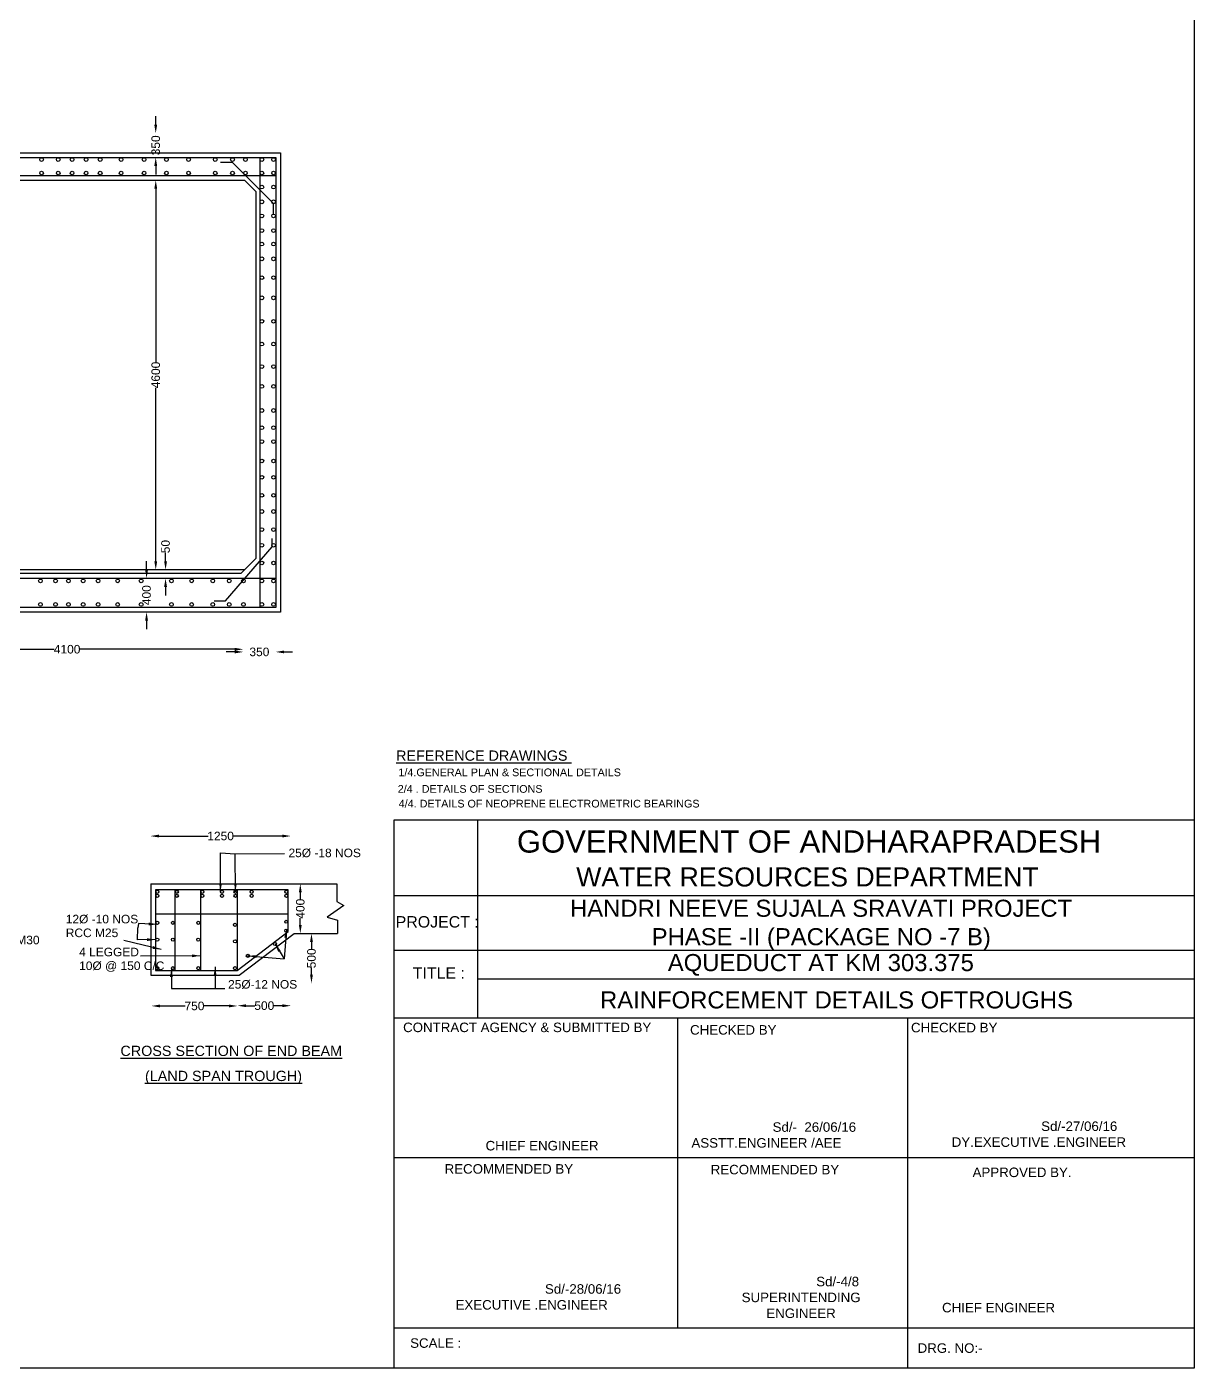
# Model space of a CAD drawing. Header units: millimetres. Extents: x 1802285 to 1820054, y 5576216 to 5591887.
# Drawn here: x 1813213 to 1820030, y 5576216 to 5584052 of the extents above; entities that cross this region are included whole.
import ezdxf

# ---------------------------------------------------------------- set-up
doc = ezdxf.new("R2010")
doc.units = ezdxf.units.MM
doc.header["$MEASUREMENT"] = 0
for name, color, linetype in [('DIMENSION', 7, 'Continuous'), ('DRAWING', 2, 'Continuous'), ('TEXT', 7, 'Continuous')]:
    doc.layers.add(name, color=color, linetype=linetype)
doc.styles.get("Standard").update_dxf_attribs({"font": 'arial.ttf', "height": 50})
doc.dimstyles.get("Standard").update_dxf_attribs({"dimtxt": 50, "dimasz": 50, "dimexe": 0.18, "dimexo": 0.0625, "dimgap": 0.09, "dimtad": 0, "dimdec": 0, "dimzin": 0, "dimdsep": 46, "dimtxsty": 'Standard', "dimcen": 0.09, "dimse1": 1, "dimse2": 1, "dimadec": 0, "dimazin": 0, "dimtfac": 1, "dimtdec": 0, "dimtofl": 0, "dimtmove": 0, "dimatfit": 3, "dimfxl": 1, "dimtolj": 1, "dimtzin": 0, "dimarcsym": 0})

# ---------------------------------------------------------------- blocks, each defined once
blk = doc.blocks.new('*D105')
at = {"layer": 'Defpoints', "color": 0, "transparency": 16777216}
for p in [(1813965.5, 5583429.8), (1813980.3, 5583429.8), (1813970.4, 5583289)]:
    blk.add_point(p, dxfattribs=at)
at = {"layer": 'DIMENSION', "color": 0, "lineweight": -2, "transparency": 16777216}
for p, q in [((1813965.5, 5583479.8), (1813965.5, 5583529.8)), ((1813965.5, 5583239), (1813965.5, 5583189))]:
    blk.add_line(p, q, dxfattribs=at)
at = {"layer": 'DIMENSION', "color": 0, "transparency": 16777216}
for points in [[(1813957.2, 5583479.8), (1813973.8, 5583479.8), (1813965.5, 5583429.8)], [(1813957.2, 5583239), (1813973.8, 5583239), (1813965.5, 5583289)]]:
    blk.add_solid(points, dxfattribs=at)
at = {"layer": 'DIMENSION', "color": 0, "transparency": 16777216, "insert": (1813965.5, 5583359.4), "char_height": 50, "attachment_point": 5, "rotation": 90}
blk.add_mtext('\\A1;350', dxfattribs=at)
blk = doc.blocks.new('*D106')
at = {"layer": 'Defpoints', "color": 0, "transparency": 16777216}
for p in [(1813961.3, 5583156), (1813965.5, 5583156), (1813961.3, 5580879.6)]:
    blk.add_point(p, dxfattribs=at)
at = {"layer": 'DIMENSION', "color": 0, "lineweight": -2, "transparency": 16777216}
for p, q in [((1813965.5, 5583106), (1813965.5, 5582093.4)), ((1813965.5, 5580929.6), (1813965.5, 5581942.1))]:
    blk.add_line(p, q, dxfattribs=at)
at = {"layer": 'DIMENSION', "color": 0, "transparency": 16777216}
for points in [[(1813957.2, 5583106), (1813973.8, 5583106), (1813965.5, 5583156)], [(1813957.2, 5580929.6), (1813973.8, 5580929.6), (1813965.5, 5580879.6)]]:
    blk.add_solid(points, dxfattribs=at)
at = {"layer": 'DIMENSION', "color": 0, "transparency": 16777216, "insert": (1813965.5, 5582017.8), "char_height": 50, "attachment_point": 5, "rotation": 90}
blk.add_mtext('\\A1;4600', dxfattribs=at)
blk = doc.blocks.new('*D107')
at = {"layer": 'Defpoints', "color": 0, "transparency": 16777216}
for p in [(1814022.9, 5580879.6), (1814022.9, 5580879.6), (1814022.9, 5580830.2)]:
    blk.add_point(p, dxfattribs=at)
at = {"layer": 'DIMENSION', "color": 0, "lineweight": -2, "transparency": 16777216}
for p, q in [((1814022.9, 5580929.6), (1814022.9, 5580979.6)), ((1814022.9, 5580780.2), (1814022.9, 5580730.2))]:
    blk.add_line(p, q, dxfattribs=at)
at = {"layer": 'DIMENSION', "color": 0, "transparency": 16777216}
for points in [[(1814014.6, 5580929.6), (1814031.3, 5580929.6), (1814022.9, 5580879.6)], [(1814014.6, 5580780.2), (1814031.3, 5580780.2), (1814022.9, 5580830.2)]]:
    blk.add_solid(points, dxfattribs=at)
at = {"layer": 'DIMENSION', "color": 0, "transparency": 16777216, "insert": (1814022.9, 5581015.4), "char_height": 50, "attachment_point": 5, "rotation": 90}
blk.add_mtext('\\A1;50', dxfattribs=at)
blk = doc.blocks.new('*D108')
at = {"layer": 'Defpoints', "color": 0, "transparency": 16777216}
for p in [(1813911.8, 5580830.2), (1813913, 5580830.2), (1813913, 5580633.2)]:
    blk.add_point(p, dxfattribs=at)
at = {"layer": 'DIMENSION', "color": 0, "lineweight": -2, "transparency": 16777216}
for p, q in [((1813911.8, 5580880.2), (1813911.8, 5580930.2)), ((1813911.8, 5580583.2), (1813911.8, 5580533.2))]:
    blk.add_line(p, q, dxfattribs=at)
at = {"layer": 'DIMENSION', "color": 0, "transparency": 16777216}
for points in [[(1813903.5, 5580880.2), (1813920.2, 5580880.2), (1813911.8, 5580830.2)], [(1813903.5, 5580583.2), (1813920.2, 5580583.2), (1813911.8, 5580633.2)]]:
    blk.add_solid(points, dxfattribs=at)
at = {"layer": 'DIMENSION', "color": 0, "transparency": 16777216, "insert": (1813911.8, 5580731.7), "char_height": 50, "attachment_point": 5, "rotation": 90}
blk.add_mtext('\\A1;400', dxfattribs=at)
blk = doc.blocks.new('*D109')
at = {"layer": 'Defpoints', "color": 0, "transparency": 16777216}
for p in [(1814476.7, 5580406.1), (1814665.2, 5580404.6), (1814665.2, 5580400)]:
    blk.add_point(p, dxfattribs=at)
at = {"layer": 'DIMENSION', "color": 0, "lineweight": -2, "transparency": 16777216}
for p, q in [((1814426.7, 5580400), (1814376.7, 5580400)), ((1814715.2, 5580400), (1814765.2, 5580400))]:
    blk.add_line(p, q, dxfattribs=at)
at = {"layer": 'DIMENSION', "color": 0, "transparency": 16777216}
for points in [[(1814426.7, 5580408.3), (1814426.7, 5580391.7), (1814476.7, 5580400)], [(1814715.2, 5580408.3), (1814715.2, 5580391.7), (1814665.2, 5580400)]]:
    blk.add_solid(points, dxfattribs=at)
at = {"layer": 'DIMENSION', "color": 0, "transparency": 16777216, "insert": (1814570.9, 5580400), "char_height": 50, "attachment_point": 5}
blk.add_mtext('\\A1;350', dxfattribs=at)
blk = doc.blocks.new('*D110')
at = {"layer": 'Defpoints', "color": 0, "transparency": 16777216}
for p in [(1812419.1, 5580415.6), (1812419.1, 5580399.7), (1814476.7, 5580400)]:
    blk.add_point(p, dxfattribs=at)
at = {"layer": 'DIMENSION', "color": 0, "lineweight": -2, "transparency": 16777216}
for p, q in [((1812469.1, 5580415.6), (1813372.2, 5580415.6)), ((1814426.7, 5580415.6), (1813523.6, 5580415.6))]:
    blk.add_line(p, q, dxfattribs=at)
at = {"layer": 'DIMENSION', "color": 0, "transparency": 16777216}
for points in [[(1812469.1, 5580423.9), (1812469.1, 5580407.3), (1812419.1, 5580415.6)], [(1814426.7, 5580423.9), (1814426.7, 5580407.3), (1814476.7, 5580415.6)]]:
    blk.add_solid(points, dxfattribs=at)
at = {"layer": 'DIMENSION', "color": 0, "transparency": 16777216, "insert": (1813447.9, 5580415.6), "char_height": 50, "attachment_point": 5}
blk.add_mtext('\\A1;4100', dxfattribs=at)
blk = doc.blocks.new('*D138')
at = {"layer": 'Defpoints', "color": 0, "transparency": 16777216}
for p in [(1813939.8, 5578332), (1813939.8, 5578332), (1814443.5, 5578327.3)]:
    blk.add_point(p, dxfattribs=at)
at = {"layer": 'DIMENSION', "color": 0, "lineweight": -2, "transparency": 16777216}
for p, q in [((1813989.8, 5578332), (1814136.6, 5578332)), ((1814393.5, 5578332), (1814246.7, 5578332))]:
    blk.add_line(p, q, dxfattribs=at)
at = {"layer": 'DIMENSION', "color": 0, "transparency": 16777216}
for points in [[(1813989.8, 5578340.3), (1813989.8, 5578323.7), (1813939.8, 5578332)], [(1814393.5, 5578340.3), (1814393.5, 5578323.7), (1814443.5, 5578332)]]:
    blk.add_solid(points, dxfattribs=at)
at = {"layer": 'DIMENSION', "color": 0, "transparency": 16777216, "insert": (1814191.7, 5578332), "char_height": 50, "attachment_point": 5}
blk.add_mtext('\\A1;750', dxfattribs=at)
blk = doc.blocks.new('*D139')
at = {"layer": 'Defpoints', "color": 0, "transparency": 16777216}
for p in [(1814443.5, 5578327.3), (1814755.7, 5578333.6), (1814755.7, 5578324.2)]:
    blk.add_point(p, dxfattribs=at)
at = {"layer": 'DIMENSION', "color": 0, "lineweight": -2, "transparency": 16777216}
for p, q in [((1814493.5, 5578333.6), (1814544.3, 5578333.6)), ((1814705.7, 5578333.6), (1814654.8, 5578333.6))]:
    blk.add_line(p, q, dxfattribs=at)
at = {"layer": 'DIMENSION', "color": 0, "transparency": 16777216}
for points in [[(1814493.5, 5578341.9), (1814493.5, 5578325.2), (1814443.5, 5578333.6)], [(1814705.7, 5578341.9), (1814705.7, 5578325.2), (1814755.7, 5578333.6)]]:
    blk.add_solid(points, dxfattribs=at)
at = {"layer": 'DIMENSION', "color": 0, "transparency": 16777216, "insert": (1814599.6, 5578333.6), "char_height": 50, "attachment_point": 5}
blk.add_mtext('\\A1;500', dxfattribs=at)
blk = doc.blocks.new('*D140')
at = {"layer": 'Defpoints', "color": 0, "transparency": 16777216}
for p in [(1814875.2, 5578755.7), (1814875.2, 5578755.7), (1814875.2, 5578464.7)]:
    blk.add_point(p, dxfattribs=at)
at = {"layer": 'DIMENSION', "color": 0, "lineweight": -2, "transparency": 16777216}
for p, q in [((1814875.2, 5578705.7), (1814875.2, 5578665.4)), ((1814875.2, 5578514.7), (1814875.2, 5578555))]:
    blk.add_line(p, q, dxfattribs=at)
at = {"layer": 'DIMENSION', "color": 0, "transparency": 16777216}
for points in [[(1814866.9, 5578705.7), (1814883.5, 5578705.7), (1814875.2, 5578755.7)], [(1814866.9, 5578514.7), (1814883.5, 5578514.7), (1814875.2, 5578464.7)]]:
    blk.add_solid(points, dxfattribs=at)
at = {"layer": 'DIMENSION', "color": 0, "transparency": 16777216, "insert": (1814875.2, 5578610.2), "char_height": 50, "attachment_point": 5, "rotation": 90}
blk.add_mtext('\\A1;500', dxfattribs=at)
blk = doc.blocks.new('*D141')
at = {"layer": 'Defpoints', "color": 0, "transparency": 16777216}
for p in [(1814809.9, 5579045), (1814815.8, 5579045), (1814815.8, 5578755.7)]:
    blk.add_point(p, dxfattribs=at)
at = {"layer": 'DIMENSION', "color": 0, "lineweight": -2, "transparency": 16777216}
for p, q in [((1814809.9, 5578995), (1814809.9, 5578956.6)), ((1814809.9, 5578805.7), (1814809.9, 5578844.1))]:
    blk.add_line(p, q, dxfattribs=at)
at = {"layer": 'DIMENSION', "color": 0, "transparency": 16777216}
for points in [[(1814801.5, 5578995), (1814818.2, 5578995), (1814809.9, 5579045)], [(1814801.5, 5578805.7), (1814818.2, 5578805.7), (1814809.9, 5578755.7)]]:
    blk.add_solid(points, dxfattribs=at)
at = {"layer": 'DIMENSION', "color": 0, "transparency": 16777216, "insert": (1814809.9, 5578900.3), "char_height": 50, "attachment_point": 5, "rotation": 90}
blk.add_mtext('\\A1;400', dxfattribs=at)
blk = doc.blocks.new('*D142')
at = {"layer": 'Defpoints', "color": 0, "transparency": 16777216}
for p in [(1813934.5, 5579319.2), (1814754.4, 5579324.6), (1814754.4, 5579314.8)]:
    blk.add_point(p, dxfattribs=at)
at = {"layer": 'DIMENSION', "color": 0, "lineweight": -2, "transparency": 16777216}
for p, q in [((1813984.5, 5579324.6), (1814272.1, 5579324.6)), ((1814704.4, 5579324.6), (1814416.7, 5579324.6))]:
    blk.add_line(p, q, dxfattribs=at)
at = {"layer": 'DIMENSION', "color": 0, "transparency": 16777216}
for points in [[(1813984.5, 5579333), (1813984.5, 5579316.3), (1813934.5, 5579324.6)], [(1814704.4, 5579333), (1814704.4, 5579316.3), (1814754.4, 5579324.6)]]:
    blk.add_solid(points, dxfattribs=at)
at = {"layer": 'DIMENSION', "color": 0, "transparency": 16777216, "insert": (1814344.4, 5579324.6), "char_height": 50, "attachment_point": 5}
blk.add_mtext('\\A1;1250', dxfattribs=at)

msp = doc.modelspace()

# ---------------------------------------------------------------- linework, layer by layer
at = {"layer": 'DIMENSION', "color": 0}
msp.add_lwpolyline([(1820030.5, 5576216.2), (1802284.9, 5576216.2), (1802284.9, 5591886.9), (1820030.5, 5591886.9)], close=True, dxfattribs=at)
at = {"layer": 'DRAWING', "color": 0}
for points in [[(1803280.7, 5583314.9), (1814693.5, 5583314.9), (1814693.5, 5580633.2), (1803280.7, 5580633.2)], [(1803306.6, 5583289), (1814667.6, 5583289), (1814667.6, 5580659.1), (1803306.6, 5580659.1)]]:
    msp.add_lwpolyline(points, close=True, dxfattribs=at)
for points in [[(1814343.1, 5583261.8), (1814412.2, 5583261.8), (1814651.1, 5583020.6), (1814651.1, 5582958.9)], [(1814573.2, 5583289), (1814573.2, 5580659.1)], [(1803306.6, 5583183.6), (1814667.6, 5583183.6)], [(1812513.6, 5583156), (1814483.4, 5583156)], [(1814549.5, 5583090.5), (1814483.4, 5583156)], [(1814549.5, 5583090.5), (1814549.5, 5580944.9)], [(1814307.3, 5580699.3), (1814372.7, 5580699.3), (1814646, 5581014.1), (1814646, 5581062.4)], [(1814483.9, 5580879.6), (1812499, 5580879.6)], [(1814462.1, 5580857.8), (1814549.5, 5580944.9)], [(1803306.6, 5580830.2), (1814667.6, 5580830.2)], [(1814462.1, 5580857.8), (1812519.5, 5580857.8)], [(1813937.6, 5579045), (1813937.6, 5578512.6), (1814452.5, 5578512.6), (1814774.8, 5578755.7), (1815027.1, 5578755.7)], [(1813937.6, 5579045), (1815024, 5579045)], [(1813963.7, 5579009.7), (1813963.7, 5578539.7), (1814441.9, 5578539.7), (1814739, 5578766.3), (1814739, 5579009.7), (1813963.7, 5579009.7)], [(1814077.5, 5579009.7), (1814077.5, 5578539.7)], [(1814226.6, 5579009.7), (1814226.6, 5578539.7)], [(1814441.9, 5579009.7), (1814441.9, 5578539.7)], [(1815024, 5579045), (1815024, 5578942.7), (1815065, 5578918.4), (1814966.1, 5578851.5), (1815027.1, 5578832.7), (1815027.1, 5578755.7)], [(1813963.7, 5578869.4), (1814739, 5578869.4)]]:
    msp.add_lwpolyline(points, dxfattribs=at)
for centre, radius in [((1813299, 5583276.4), 10.8), ((1813396.2, 5583276.4), 10.8), ((1813476.7, 5583276.4), 10.8), ((1813558.9, 5583276.4), 10.8), ((1813641, 5583276.4), 10.8), ((1813763.4, 5583276.4), 10.8), ((1813897.5, 5583276.4), 10.8), ((1814028.3, 5583276.4), 10.8), ((1814157.4, 5583276.4), 10.8), ((1814313.3, 5583276.4), 10.8), ((1814413.9, 5583276.4), 10.8), ((1814489.5, 5583276.4), 10.8), ((1814586, 5583276.4), 10.8), ((1814653.7, 5583276.4), 10.8), ((1813299, 5583197.6), 10.8), ((1813396.2, 5583197.6), 10.8), ((1813476.7, 5583197.6), 10.8), ((1813558.9, 5583197.6), 10.8), ((1813641, 5583197.6), 10.8), ((1813763.4, 5583197.6), 10.8), ((1813897.5, 5583197.6), 10.8), ((1814028.3, 5583197.6), 10.8), ((1814157.4, 5583197.6), 10.8), ((1814313.3, 5583197.6), 10.8), ((1814413.9, 5583197.6), 10.8), ((1814489.5, 5583197.6), 10.8), ((1814586, 5583197.6), 10.8), ((1814653.7, 5583197.6), 10.8), ((1814586, 5583115.2), 10.8), ((1814653.7, 5583115.2), 10.8), ((1814586, 5583029.2), 10.8), ((1814653.7, 5583029.2), 10.8), ((1814586, 5582947.3), 10.8), ((1814653.7, 5582947.3), 10.8), ((1814586, 5582861.4), 10.8), ((1814653.7, 5582861.4), 10.8), ((1814586, 5582782.4), 10.8), ((1814653.7, 5582782.4), 10.8), ((1814586, 5582696.4), 10.8), ((1814653.7, 5582696.4), 10.8), ((1814586, 5582586.3), 10.8), ((1814653.7, 5582586.3), 10.8), ((1814586, 5582468.5), 10.8), ((1814653.7, 5582468.5), 10.8), ((1814586, 5582331.3), 10.8), ((1814653.7, 5582331.3), 10.8), ((1814586, 5582198.6), 10.8), ((1814653.7, 5582198.6), 10.8), ((1814586, 5582067.2), 10.8), ((1814653.7, 5582067.2), 10.8), ((1814586, 5581951.3), 10.8), ((1814653.7, 5581951.3), 10.8), ((1814586, 5581810.3), 10.8), ((1814653.7, 5581810.3), 10.8), ((1814586, 5581709.9), 10.8), ((1814653.7, 5581709.9), 10.8), ((1814586, 5581628.8), 10.8), ((1814653.7, 5581628.8), 10.8), ((1814586, 5581515.5), 10.8), ((1814653.7, 5581515.5), 10.8), ((1814586, 5581420.1), 10.8), ((1814653.7, 5581420.1), 10.8), ((1814586, 5581314.8), 10.8), ((1814653.7, 5581314.8), 10.8), ((1814586, 5581220.4), 10.8), ((1814653.7, 5581220.4), 10.8), ((1814586, 5581115.1), 10.8), ((1814653.7, 5581115.1), 10.8), ((1814586, 5581023.5), 10.8), ((1814653.7, 5581023.5), 10.8), ((1814586, 5580919.6), 10.8), ((1814653.7, 5580919.6), 10.8), ((1813292.3, 5580815.3), 10.8), ((1813380.4, 5580815.3), 10.8), ((1813455.5, 5580815.3), 10.8), ((1813541.7, 5580815.3), 10.8), ((1813628.6, 5580815.3), 10.8), ((1813743.3, 5580815.3), 10.8), ((1813880.5, 5580815.3), 10.8), ((1814056.8, 5580815.3), 10.8), ((1814175.4, 5580815.3), 10.8), ((1814298.8, 5580815.3), 10.8), ((1814394.6, 5580815.3), 10.8), ((1814477.7, 5580815.3), 10.8), ((1814586, 5580815.3), 10.8), ((1814653.7, 5580815.3), 10.8), ((1813292.3, 5580677.9), 10.8), ((1813380.4, 5580677.9), 10.8), ((1813455.5, 5580677.9), 10.8), ((1813541.7, 5580677.9), 10.8), ((1813628.6, 5580677.9), 10.8), ((1813743.3, 5580677.9), 10.8), ((1813880.5, 5580677.9), 10.8), ((1814056.8, 5580677.9), 10.8), ((1814175.4, 5580677.9), 10.8), ((1814298.8, 5580677.9), 10.8), ((1814394.6, 5580677.9), 10.8), ((1814477.7, 5580677.9), 10.8), ((1814586, 5580677.9), 10.8), ((1814653.7, 5580677.9), 10.8), ((1813974.4, 5578998.9), 9.03), ((1814089.1, 5578998.9), 9.03), ((1814237.4, 5578998.9), 9.03), ((1814352.6, 5578998.9), 9.03), ((1814431.4, 5578998.9), 9.03), ((1814526, 5578998.9), 9.03), ((1814728.7, 5578998.9), 9.03), ((1813974.4, 5578975.3), 9.03), ((1814089.1, 5578975.3), 9.03), ((1814237.4, 5578975.3), 9.03), ((1814352.6, 5578975.3), 9.03), ((1814431.4, 5578975.3), 9.03), ((1814526, 5578975.3), 9.03), ((1814728.7, 5578975.3), 9.03), ((1813974.4, 5578817.7), 9.03), ((1814065.8, 5578817.7), 9.03), ((1814214, 5578817.7), 9.03), ((1814428.8, 5578805.7), 9.03), ((1814727.7, 5578823.9), 9.03), ((1814727.7, 5578771.7), 9.03), ((1813974.4, 5578719.8), 9.03), ((1814065.8, 5578719.8), 9.03), ((1814214, 5578719.8), 9.03), ((1814428.8, 5578709.7), 9.03), ((1814662.4, 5578694.5), 9.03), ((1814503.2, 5578624.8), 9.03), ((1813974.4, 5578552.7), 9.03), ((1814065.8, 5578552.7), 9.03), ((1814214, 5578552.7), 9.03), ((1814428.8, 5578552.7), 9.03)]:
    msp.add_circle(centre, radius, dxfattribs=at)
at = {"layer": 'TEXT', "color": 0}
msp.add_lwpolyline([(1815358.1, 5579419.7), (1820030.5, 5579419.7), (1820030.5, 5576216.2), (1815358.1, 5576216.2)], close=True, dxfattribs=at)
for points in [[(1815844, 5579419.7), (1815844, 5578263.1)], [(1815358.1, 5578976.5), (1820030.5, 5578976.5)], [(1815358.1, 5578657.6), (1820030.5, 5578657.6)], [(1815844, 5578489.6), (1820030.5, 5578489.6)], [(1815358.1, 5578263.1), (1820030.5, 5578263.1)], [(1817013.2, 5578263.1), (1817013.2, 5576451.6)], [(1818357.1, 5578263.1), (1818357.1, 5576216.2)], [(1815358.1, 5577447.7), (1820030.5, 5577447.7)], [(1815358.1, 5576451.6), (1820030.5, 5576451.6)]]:
    msp.add_lwpolyline(points, dxfattribs=at)

# ---------------------------------------------------------------- texts
at = {"layer": 'DIMENSION', "color": 0}
for s, p in [('PROJECT :', (1815367, 5578790.2)), ('TITLE :', (1815466.5, 5578491.2))]:
    msp.add_text(s, height=66.47, dxfattribs=at).set_placement(p)
at = {"layer": 'DIMENSION', "color": 0, "attachment_point": 1}
for s, insert, char_height, width in [('\\pi37.291;GOVERNMENT OF ANDHARAPRADESH  \\P\\pi383.69;{\\H0.85714x;WATER RESOURCES DEPARTMENT}', (1816037.8, 5579357.5), 129.702, 3463.198), ('\\pi26.319;HANDRI NEEVE SUJALA SRAVATI PROJECT  \\P\\pi503.21;PHASE -II (PACKAGE NO -7 B)', (1816358.8, 5578952.7), 99.698, 2971.885), ('AQUEDUCT AT KM 303.375', (1816956.2, 5578635.3), 99.698, 1788.163), ('RAINFORCEMENT DETAILS OFTROUGHS', (1816560.5, 5578417.3), 99.698, 2762.493), ('\\A1;CONTRACT AGENCY & SUBMITTED BY ', (1815410.3, 5578234.8), 55.586, 1505.729), ('\\A1;CHECKED BY ', (1817086.2, 5578220.2), 55.586, 1505.729), ('\\A1;CHECKED BY ', (1818376.5, 5578233.6), 55.586, 1505.729), ('\\A1;\\pi294.98;                      Sd/-27/06/16\\P\\pi247.18;DY.EXECUTIVE .ENGINEER', (1818367.3, 5577657.3), 55.586, 1505.729), ('\\A1;\\pi230.25;                          Sd/-  26/06/16\\P\\pi316.97;ASSTT.ENGINEER /AEE ', (1816777.3, 5577652.5), 55.586, 1505.729), ('\\A1;CHIEF ENGINEER ', (1815891.9, 5577543.7), 55.586, 1505.729), ('\\A1;RECOMMENDED BY ', (1815652.6, 5577408), 55.586, 1505.729), ('\\A1;RECOMMENDED BY ', (1817206.7, 5577403.9), 55.586, 1505.729), ('\\A1;APPROVED BY.', (1818736.3, 5577388), 55.586, 1505.729), ('\\A1;\\pi413.64;                    Sd/-4/8\\P\\pi409.71;SUPERINTENDING \\P\\pi553.63;ENGINEER ', (1816978, 5576750.1), 55.586, 1505.729), ('\\A1;\\pi230.25;                            Sd/-28/06/16\\P\\pi311.98;EXECUTIVE .ENGINEER', (1815404.6, 5576706.7), 55.586, 1505.729), ('\\A1;CHIEF ENGINEER ', (1818558, 5576597.8), 55.586, 1505.729), ('\\A1;SCALE :', (1815451.4, 5576390.7), 55.586, 1505.729), ('\\A1;DRG. NO:-', (1818415.3, 5576361.3), 55.586, 1505.729)]:
    msp.add_mtext(s, dxfattribs=dict(at, insert=insert, char_height=char_height, width=width))
at = {"layer": 'TEXT', "color": 0}
for s, height, p in [('%%UREFERENCE DRAWINGS ', 60, (1815369.3, 5579764.5)), ('1/4.GENERAL PLAN & SECTIONAL DETAILS ', 45, (1815382.9, 5579674.1)), ('2/4 . DETAILS OF SECTIONS ', 45, (1815379.2, 5579577.5)), ('4/4. DETAILS OF NEOPRENE ELECTROMETRIC BEARINGS', 45, (1815384.6, 5579491.4)), ('25Ø -18 NOS', 50, (1814740.8, 5579201.2)), ('12Ø -10 NOS ', 50, (1813440.1, 5578814.5)), ('RCC M25 ', 50, (1813440.1, 5578734.2)), ('RCC M30', 50, (1812980.5, 5578692.3)), ('4 LEGGED ', 50, (1813518.2, 5578622.2)), ('10Ø @ 150 C/C', 50, (1813518.2, 5578541.9)), ('25Ø-12 NOS', 50, (1814388, 5578433.3)), ('%%UCROSS SECTION OF END BEAM', 60, (1813759.3, 5578039.8)), ('%%U(LAND SPAN TROUGH)', 60, (1813902.7, 5577893.4))]:
    msp.add_text(s, height=height, dxfattribs=at).set_placement(p)

# ---------------------------------------------------------------- dimensions: what is measured, and where the dimension line sits
at = {"layer": 'DIMENSION', "color": 0}
for base, p1, p2, text, picture, middle in [((1813965.5, 5583429.8), (1813970.4, 5583289), (1813980.3, 5583429.8), '350', '*D105', (1813965.5, 5583359.4)), ((1813965.5, 5583156), (1813961.3, 5580879.6), (1813961.3, 5583156), '4600', '*D106', (1813965.5, 5582017.8)), ((1814022.9, 5580879.6), (1814022.9, 5580830.2), (1814022.9, 5580879.6), '50', '*D107', (1814022.9, 5581015.4)), ((1813911.8, 5580830.2), (1813913, 5580633.2), (1813913, 5580830.2), '400', '*D108', (1813911.8, 5580731.7)), ((1814809.9, 5579045), (1814815.8, 5578755.7), (1814815.8, 5579045), '400', '*D141', (1814809.9, 5578900.3)), ((1814875.2, 5578755.7), (1814875.2, 5578464.7), (1814875.2, 5578755.7), '500', '*D140', (1814875.2, 5578610.2))]:
    dim = msp.add_linear_dim(base=base, p1=p1, p2=p2, angle=90, text=text, dimstyle='Standard', dxfattribs=at)
    dim.commit()
    dim.dimension.update_dxf_attribs({"geometry": picture, "text_midpoint": middle})
for base, p1, p2, text, picture, middle in [((1812419.1, 5580415.6), (1814476.7, 5580400), (1812419.1, 5580399.7), '4100', '*D110', (1813447.9, 5580415.6)), ((1814665.2, 5580400), (1814476.7, 5580406.1), (1814665.2, 5580404.6), '350', '*D109', (1814570.9, 5580400)), ((1814754.4, 5579324.6), (1813934.5, 5579319.2), (1814754.4, 5579314.8), '1250', '*D142', (1814344.4, 5579324.6)), ((1814755.7, 5578333.6), (1814443.5, 5578327.3), (1814755.7, 5578324.2), '500', '*D139', (1814599.6, 5578333.6)), ((1813939.8, 5578332), (1814443.5, 5578327.3), (1813939.8, 5578332), '750', '*D138', (1814191.7, 5578332))]:
    dim = msp.add_linear_dim(base=base, p1=p1, p2=p2, text=text, dimstyle='Standard', dxfattribs=at)
    dim.commit()
    dim.dimension.update_dxf_attribs({"geometry": picture, "text_midpoint": middle})

# ---------------------------------------------------------------- leaders
for points in [[(1814343.6, 5578998.9), (1814344.7, 5579226.3), (1814428.6, 5579221.5)], [(1814431.4, 5578998.9), (1814428.6, 5579221.5), (1814718, 5579222.4)], [(1813965.4, 5578719.6), (1813858.5, 5578719.2), (1813861.8, 5578788.2)], [(1813974.4, 5578808.7), (1813865.2, 5578813.7), (1813861.8, 5578788.2)], [(1814728.4, 5578780.7), (1814715.4, 5578606.7)], [(1813996.7, 5578662.2), (1813778.6, 5578715.1)], [(1814662.4, 5578694.5), (1814715.4, 5578606.7)], [(1814226.6, 5578625.2), (1813876.2, 5578623.7)], [(1814503.2, 5578624.8), (1814715.4, 5578606.7)], [(1814056.8, 5578551.9), (1814057.8, 5578433.1), (1814369.2, 5578433.1)], [(1814312.2, 5578560.6), (1814312.2, 5578433.1)]]:
    msp.add_leader(points, dimstyle='Standard', override={"dimgap": 0.09, "dimtad": 0}, dxfattribs=at)

doc.saveas('drawing.dxf')
